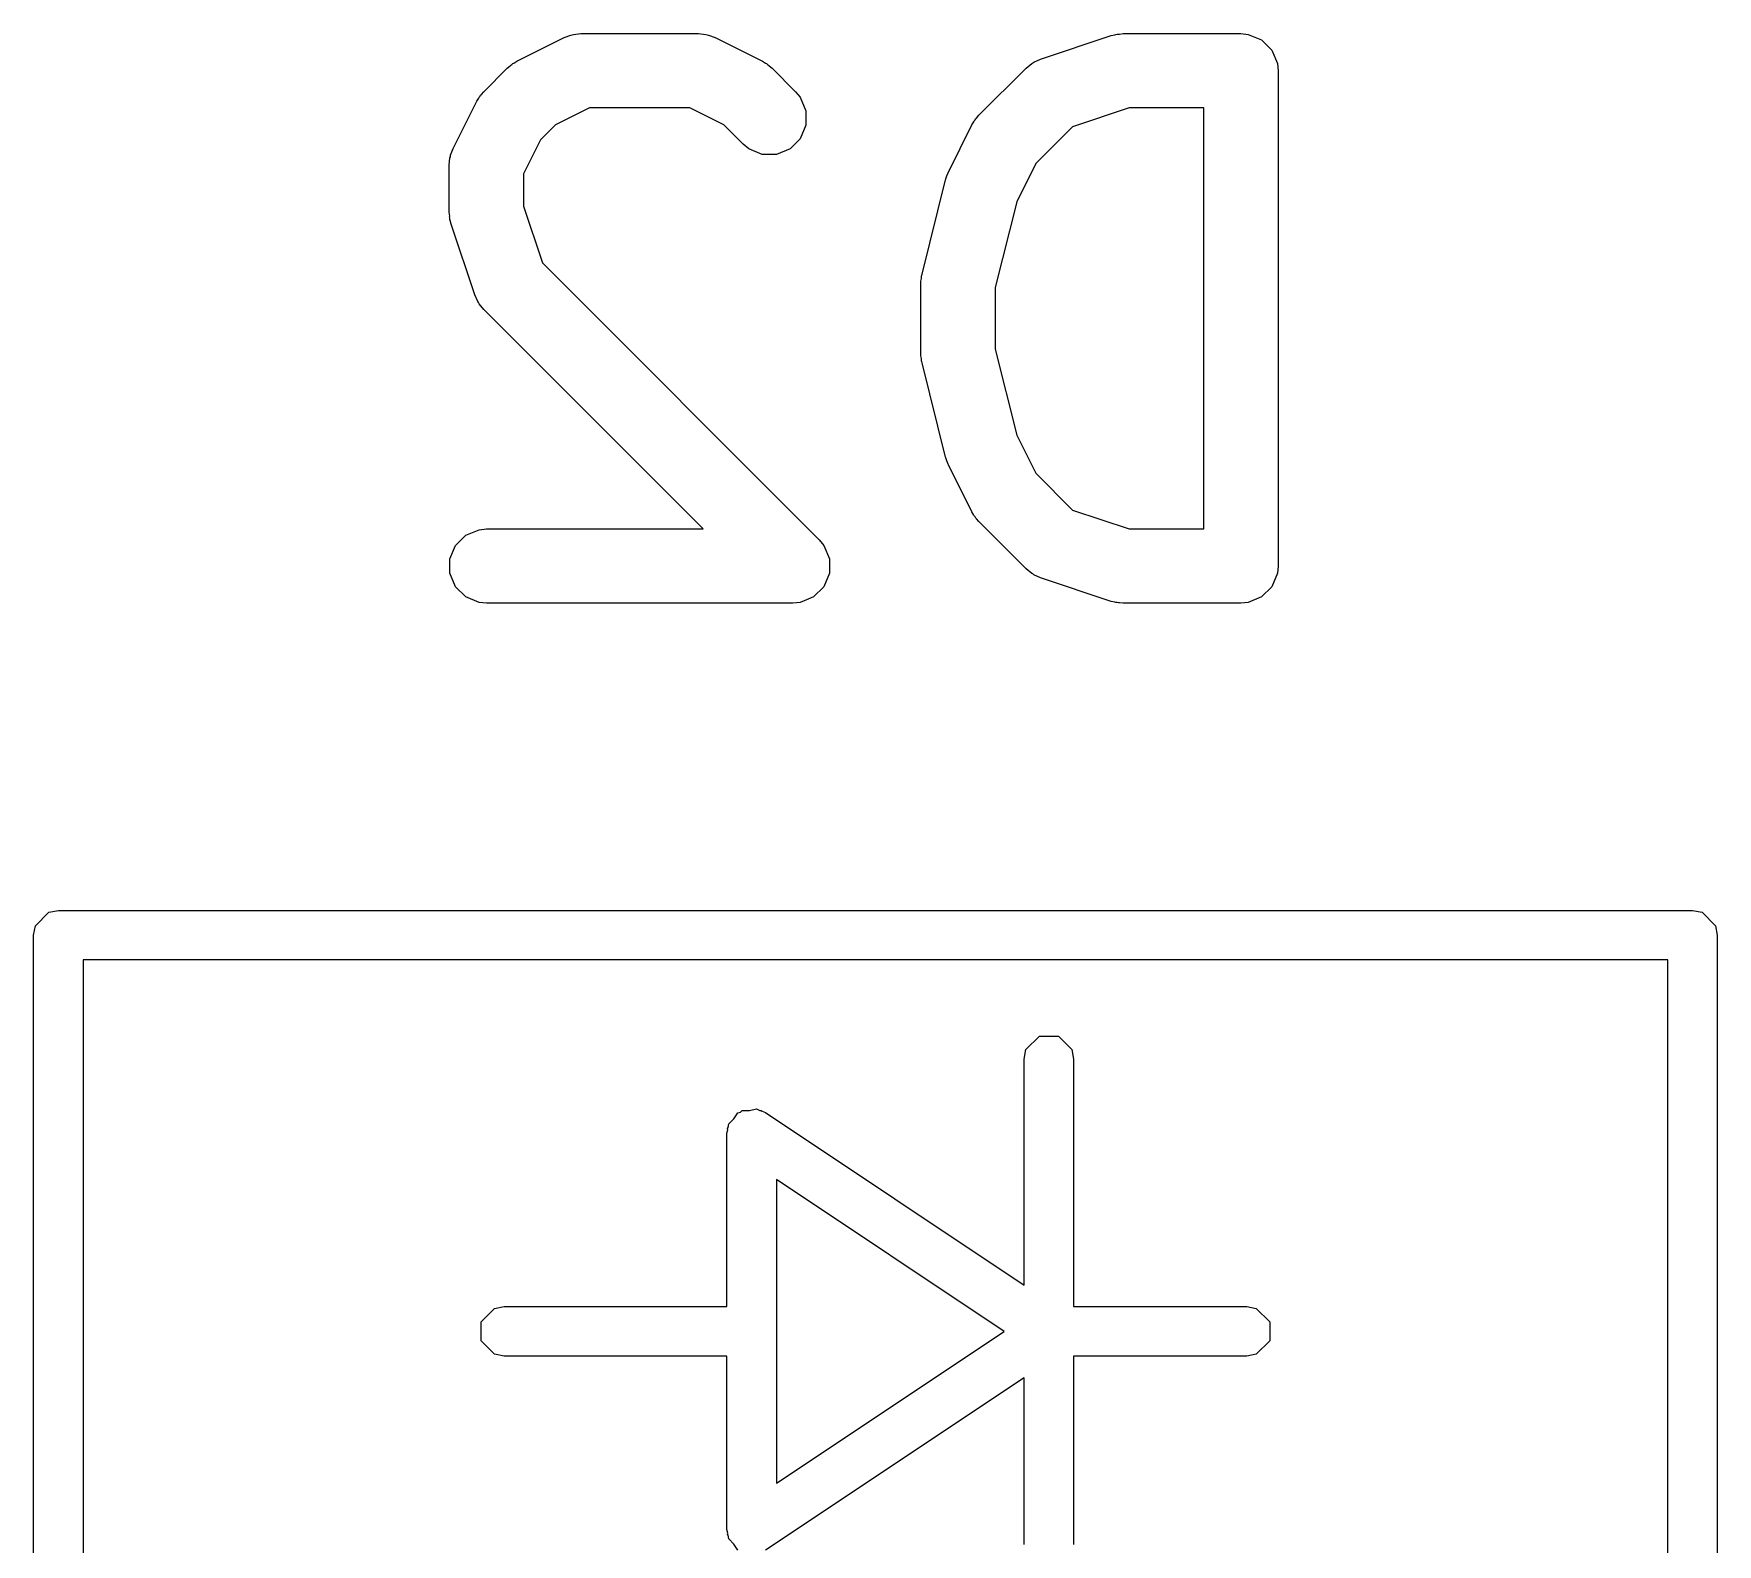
# Model space of a CAD drawing. Header units: inches. Extents: x -1.72 to 1.71, y -2.13 to 2.13.
# Drawn here: x 0.311 to 0.4449, y -1.6232 to -1.5031 of the extents above; entities that cross this region are included whole.
import ezdxf

# ---------------------------------------------------------------- set-up
doc = ezdxf.new("R2010")
doc.units = ezdxf.units.IN
doc.header["$MEASUREMENT"] = 0
doc.layers.add('BLACK', color=250, linetype='CONTINUOUS')

msp = doc.modelspace()

# ---------------------------------------------------------------- linework, layer by layer
at = {"layer": 'BLACK', "linetype": 'CONTINUOUS'}
for p, q in [((0.35384, -1.50324), (0.35394, -1.5032)), ((0.35394, -1.5032), (0.35452, -1.50314)), ((0.35452, -1.50314), (0.36389, -1.50314)), ((0.36389, -1.50314), (0.36447, -1.5032)), ((0.36447, -1.5032), (0.36457, -1.50324)), ((0.39699, -1.50323), (0.39706, -1.5032)), ((0.39706, -1.5032), (0.39717, -1.50319)), ((0.39717, -1.50319), (0.39727, -1.50317)), ((0.39727, -1.50317), (0.39735, -1.50317)), ((0.39735, -1.50317), (0.39764, -1.50314)), ((0.39764, -1.50314), (0.40701, -1.50314)), ((0.40701, -1.50314), (0.40759, -1.5032)), ((0.40759, -1.5032), (0.40865, -1.50364)), ((0.34945, -1.50533), (0.3532, -1.50345)), ((0.3532, -1.50345), (0.35374, -1.50325)), ((0.35374, -1.50325), (0.35384, -1.50324)), ((0.36457, -1.50324), (0.36467, -1.50325)), ((0.36467, -1.50325), (0.36521, -1.50345)), ((0.36521, -1.50345), (0.36896, -1.50533)), ((0.39108, -1.50517), (0.3967, -1.50329)), ((0.3967, -1.50329), (0.39699, -1.50323)), ((0.40865, -1.50364), (0.40947, -1.50445)), ((0.40947, -1.50445), (0.40991, -1.50552)), ((0.34681, -1.50776), (0.34868, -1.50588)), ((0.34868, -1.50588), (0.34891, -1.5057)), ((0.34891, -1.5057), (0.34896, -1.50564)), ((0.34896, -1.50564), (0.34905, -1.50558)), ((0.34905, -1.50558), (0.34913, -1.50551)), ((0.34913, -1.50551), (0.3492, -1.50549)), ((0.3492, -1.50549), (0.34945, -1.50533)), ((0.36896, -1.50533), (0.36921, -1.50549)), ((0.36921, -1.50549), (0.36928, -1.50551)), ((0.36928, -1.50551), (0.36936, -1.50558)), ((0.36936, -1.50558), (0.36945, -1.50564)), ((0.36945, -1.50564), (0.3695, -1.5057)), ((0.3695, -1.5057), (0.36973, -1.50588)), ((0.36973, -1.50588), (0.3716, -1.50776)), ((0.38618, -1.50963), (0.38993, -1.50588)), ((0.38993, -1.50588), (0.39037, -1.50551)), ((0.39037, -1.50551), (0.39047, -1.50547)), ((0.39047, -1.50547), (0.39055, -1.5054)), ((0.39055, -1.5054), (0.39108, -1.50517)), ((0.40991, -1.50552), (0.40996, -1.5061)), ((0.40996, -1.5061), (0.40996, -1.54547)), ((0.34438, -1.51227), (0.34625, -1.50852)), ((0.34625, -1.50852), (0.34641, -1.50828)), ((0.34641, -1.50828), (0.34644, -1.5082)), ((0.34644, -1.5082), (0.34651, -1.50812)), ((0.34651, -1.50812), (0.34656, -1.50803)), ((0.34656, -1.50803), (0.34662, -1.50798)), ((0.34662, -1.50798), (0.34681, -1.50776)), ((0.3716, -1.50776), (0.37197, -1.5082)), ((0.37197, -1.5082), (0.37241, -1.50927)), ((0.35522, -1.50905), (0.35252, -1.5104)), ((0.36319, -1.50905), (0.35522, -1.50905)), ((0.36589, -1.5104), (0.36319, -1.50905)), ((0.37241, -1.50927), (0.37241, -1.51042)), ((0.38588, -1.51), (0.38593, -1.50991)), ((0.38593, -1.50991), (0.38599, -1.50986)), ((0.38599, -1.50986), (0.38618, -1.50963)), ((0.39812, -1.50905), (0.39361, -1.51055)), ((0.40406, -1.50905), (0.39812, -1.50905)), ((0.40406, -1.54251), (0.40406, -1.50905)), ((0.35252, -1.5104), (0.35132, -1.51159)), ((0.36743, -1.51193), (0.36589, -1.5104)), ((0.37241, -1.51042), (0.37197, -1.51149)), ((0.38375, -1.51415), (0.38562, -1.5104)), ((0.38562, -1.5104), (0.38578, -1.51015)), ((0.38578, -1.51015), (0.38581, -1.51008)), ((0.38581, -1.51008), (0.38588, -1.51)), ((0.39361, -1.51055), (0.39069, -1.51347)), ((0.34417, -1.51281), (0.34438, -1.51227)), ((0.35132, -1.51159), (0.34997, -1.51429)), ((0.36788, -1.5123), (0.36743, -1.51193)), ((0.36894, -1.51274), (0.36788, -1.5123)), ((0.37116, -1.5123), (0.37009, -1.51274)), ((0.37197, -1.51149), (0.37116, -1.5123)), ((0.34407, -1.51359), (0.34412, -1.51302)), ((0.34407, -1.51734), (0.34407, -1.51359)), ((0.34412, -1.51302), (0.34416, -1.51292)), ((0.34416, -1.51292), (0.34417, -1.51281)), ((0.37009, -1.51274), (0.36894, -1.51274)), ((0.39069, -1.51347), (0.38918, -1.5165)), ((0.34997, -1.51429), (0.34997, -1.51686)), ((0.38165, -1.52225), (0.38352, -1.51475)), ((0.38352, -1.51475), (0.38354, -1.51471)), ((0.38354, -1.51469), (0.38363, -1.51445)), ((0.38354, -1.51471), (0.38354, -1.51469)), ((0.38363, -1.51445), (0.38372, -1.51421)), ((0.38372, -1.51421), (0.38373, -1.51419)), ((0.38373, -1.51419), (0.38375, -1.51415)), ((0.38918, -1.5165), (0.38747, -1.52333)), ((0.3441, -1.51764), (0.34407, -1.51734)), ((0.34409, -1.51771), (0.3441, -1.51764)), ((0.34411, -1.51782), (0.34409, -1.51771)), ((0.34412, -1.51792), (0.34411, -1.51782)), ((0.34415, -1.51799), (0.34412, -1.51792)), ((0.34997, -1.51686), (0.35147, -1.52137)), ((0.34422, -1.51828), (0.34415, -1.51799)), ((0.34609, -1.5239), (0.34422, -1.51828)), ((0.35147, -1.52137), (0.37348, -1.54338)), ((0.38156, -1.52297), (0.38157, -1.52287)), ((0.38156, -1.52859), (0.38156, -1.52297)), ((0.38157, -1.52282), (0.3816, -1.52261)), ((0.38157, -1.52287), (0.38157, -1.52282)), ((0.3816, -1.52261), (0.38162, -1.52239)), ((0.38162, -1.52239), (0.38164, -1.52235)), ((0.38164, -1.52235), (0.38165, -1.52225)), ((0.34633, -1.52443), (0.34609, -1.5239)), ((0.3464, -1.52451), (0.34633, -1.52443)), ((0.34644, -1.52461), (0.3464, -1.52451)), ((0.34681, -1.52506), (0.34644, -1.52461)), ((0.38747, -1.52333), (0.38747, -1.52823)), ((0.36426, -1.54251), (0.34681, -1.52506)), ((0.38157, -1.52869), (0.38156, -1.52859)), ((0.38747, -1.52823), (0.38918, -1.53506)), ((0.38157, -1.52874), (0.38157, -1.52869)), ((0.3816, -1.52895), (0.38157, -1.52874)), ((0.38162, -1.52917), (0.3816, -1.52895)), ((0.38164, -1.52921), (0.38162, -1.52917)), ((0.38165, -1.52931), (0.38164, -1.52921)), ((0.38352, -1.53681), (0.38165, -1.52931)), ((0.38918, -1.53506), (0.39069, -1.53809)), ((0.38354, -1.53685), (0.38352, -1.53681)), ((0.38354, -1.53687), (0.38354, -1.53685)), ((0.38363, -1.53711), (0.38354, -1.53687)), ((0.38372, -1.53735), (0.38363, -1.53711)), ((0.38373, -1.53737), (0.38372, -1.53735)), ((0.38375, -1.53741), (0.38373, -1.53737)), ((0.38562, -1.54116), (0.38375, -1.53741)), ((0.39069, -1.53809), (0.39361, -1.54101)), ((0.38578, -1.54141), (0.38562, -1.54116)), ((0.38581, -1.54148), (0.38578, -1.54141)), ((0.38588, -1.54156), (0.38581, -1.54148)), ((0.38593, -1.54165), (0.38588, -1.54156)), ((0.38599, -1.5417), (0.38593, -1.54165)), ((0.38618, -1.54193), (0.38599, -1.5417)), ((0.38993, -1.54568), (0.38618, -1.54193)), ((0.39361, -1.54101), (0.39812, -1.54251)), ((0.34456, -1.54382), (0.34538, -1.54301)), ((0.34538, -1.54301), (0.34644, -1.54257)), ((0.34644, -1.54257), (0.34702, -1.54251)), ((0.34702, -1.54251), (0.36426, -1.54251)), ((0.37348, -1.54338), (0.37385, -1.54382)), ((0.39812, -1.54251), (0.40406, -1.54251)), ((0.34412, -1.54489), (0.34456, -1.54382)), ((0.37385, -1.54382), (0.37429, -1.54489)), ((0.34412, -1.54604), (0.34412, -1.54489)), ((0.34456, -1.54711), (0.34412, -1.54604)), ((0.37429, -1.54604), (0.37385, -1.54711)), ((0.37429, -1.54489), (0.37429, -1.54604)), ((0.39037, -1.54605), (0.38993, -1.54568)), ((0.39047, -1.54609), (0.39037, -1.54605)), ((0.40991, -1.54604), (0.40947, -1.54711)), ((0.40996, -1.54547), (0.40991, -1.54604)), ((0.34538, -1.54792), (0.34456, -1.54711)), ((0.37385, -1.54711), (0.37303, -1.54792)), ((0.39055, -1.54616), (0.39047, -1.54609)), ((0.39108, -1.54639), (0.39055, -1.54616)), ((0.3967, -1.54827), (0.39108, -1.54639)), ((0.40947, -1.54711), (0.40865, -1.54792)), ((0.34644, -1.54836), (0.34538, -1.54792)), ((0.34702, -1.54842), (0.34644, -1.54836)), ((0.37139, -1.54842), (0.34702, -1.54842)), ((0.37197, -1.54836), (0.37139, -1.54842)), ((0.37228, -1.54823), (0.37197, -1.54836)), ((0.37303, -1.54792), (0.37228, -1.54823)), ((0.39699, -1.54833), (0.3967, -1.54827)), ((0.39706, -1.54836), (0.39699, -1.54833)), ((0.39717, -1.54837), (0.39706, -1.54836)), ((0.39727, -1.54839), (0.39717, -1.54837)), ((0.39735, -1.54839), (0.39727, -1.54839)), ((0.39764, -1.54842), (0.39735, -1.54839)), ((0.40701, -1.54842), (0.39764, -1.54842)), ((0.40759, -1.54836), (0.40701, -1.54842)), ((0.40865, -1.54792), (0.40759, -1.54836)), ((0.31224, -1.57298), (0.31299, -1.57283)), ((0.31299, -1.57283), (0.44291, -1.57283)), ((0.44291, -1.57283), (0.44367, -1.57298)), ((0.31102, -1.5748), (0.31117, -1.57405)), ((0.31117, -1.57405), (0.31224, -1.57298)), ((0.44367, -1.57298), (0.44473, -1.57405)), ((0.44473, -1.57405), (0.44488, -1.5748)), ((0.31102, -1.6378), (0.31102, -1.5748)), ((0.44488, -1.5748), (0.44488, -1.6378)), ((0.31496, -1.57677), (0.31496, -1.63583)), ((0.44094, -1.57677), (0.31496, -1.57677)), ((0.44094, -1.63583), (0.44094, -1.57677)), ((0.38991, -1.58389), (0.39098, -1.58283)), ((0.39098, -1.58283), (0.39249, -1.58283)), ((0.39249, -1.58283), (0.39355, -1.58389)), ((0.38976, -1.58465), (0.38991, -1.58389)), ((0.38976, -1.60262), (0.38976, -1.58465)), ((0.39355, -1.58389), (0.3937, -1.58465)), ((0.3937, -1.58465), (0.3937, -1.60433)), ((0.36701, -1.58892), (0.36721, -1.58888)), ((0.36721, -1.58888), (0.36736, -1.58873)), ((0.36736, -1.58873), (0.36793, -1.58873)), ((0.36793, -1.58873), (0.36849, -1.58862)), ((0.36849, -1.58862), (0.36876, -1.58873)), ((0.36876, -1.58873), (0.36886, -1.58873)), ((0.36886, -1.58873), (0.36893, -1.5888)), ((0.36893, -1.5888), (0.3692, -1.58891)), ((0.36618, -1.59017), (0.36623, -1.59009)), ((0.3662, -1.59027), (0.36618, -1.59017)), ((0.36623, -1.59009), (0.36629, -1.5898)), ((0.36629, -1.5898), (0.3667, -1.58939)), ((0.3667, -1.58939), (0.36701, -1.58892)), ((0.3692, -1.58891), (0.38976, -1.60262)), ((0.36614, -1.59055), (0.3662, -1.59027)), ((0.36614, -1.60433), (0.36614, -1.59055)), ((0.38818, -1.6063), (0.37008, -1.59423)), ((0.37008, -1.59423), (0.37008, -1.61837)), ((0.34661, -1.60555), (0.34767, -1.60448)), ((0.34767, -1.60448), (0.34843, -1.60433)), ((0.34843, -1.60433), (0.36614, -1.60433)), ((0.3937, -1.60433), (0.40748, -1.60433)), ((0.40748, -1.60433), (0.40823, -1.60448)), ((0.40823, -1.60448), (0.4093, -1.60555)), ((0.34661, -1.60705), (0.34661, -1.60555)), ((0.4093, -1.60555), (0.4093, -1.60705)), ((0.34767, -1.60812), (0.34661, -1.60705)), ((0.37008, -1.61837), (0.38818, -1.6063)), ((0.4093, -1.60705), (0.40823, -1.60812)), ((0.34843, -1.60827), (0.34767, -1.60812)), ((0.36614, -1.60827), (0.34843, -1.60827)), ((0.36614, -1.62205), (0.36614, -1.60827)), ((0.40748, -1.60827), (0.3937, -1.60827)), ((0.3937, -1.60827), (0.3937, -1.62324)), ((0.40823, -1.60812), (0.40748, -1.60827)), ((0.38976, -1.60998), (0.3692, -1.62369)), ((0.38976, -1.62324), (0.38976, -1.60998)), ((0.3662, -1.62233), (0.36614, -1.62205)), ((0.36618, -1.62243), (0.3662, -1.62233)), ((0.36623, -1.62251), (0.36618, -1.62243)), ((0.36629, -1.6228), (0.36623, -1.62251)), ((0.3667, -1.62321), (0.36629, -1.6228)), ((0.36701, -1.62368), (0.3667, -1.62321))]:
    msp.add_line(p, q, dxfattribs=at)

doc.saveas('drawing.dxf')
